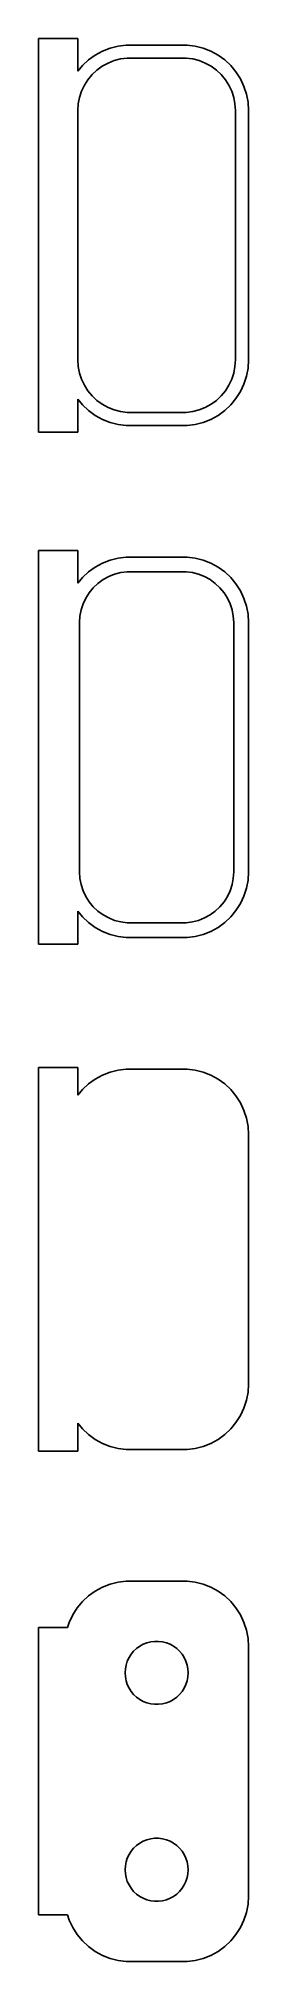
# Model space of a CAD drawing. Header units: metres. Extents: x -9 to 7, y 103 to 249.
import ezdxf

# ---------------------------------------------------------------- set-up
doc = ezdxf.new("R2010")
doc.units = ezdxf.units.M

msp = doc.modelspace()

# ---------------------------------------------------------------- linework, layer by layer
for p, q in [((-6, 248.99), (-9, 248.99)), ((-9, 248.99), (-9, 219.01)), ((-6, 246.493), (-6, 248.99)), ((-4.67912, 247.722), (-5.18712, 247.353)), ((-4.12889, 248.024), (-4.67912, 247.722)), ((-3.54507, 248.255), (-4.12889, 248.024)), ((-2.9369, 248.411), (-3.54507, 248.255)), ((-2.31395, 248.49), (-2.9369, 248.411)), ((2.31395, 248.49), (-2.31395, 248.49)), ((2.9369, 248.411), (2.31395, 248.49)), ((3.54507, 248.255), (2.9369, 248.411)), ((4.12889, 248.024), (3.54507, 248.255)), ((4.67912, 247.722), (4.12889, 248.024)), ((5.18712, 247.353), (4.67912, 247.722)), ((-5.64484, 246.923), (-6, 246.493)), ((-5.18712, 247.353), (-5.64484, 246.923)), ((-5.23605, 245.851), (-4.91586, 246.238)), ((-4.91586, 246.238), (-4.54968, 246.582)), ((-4.54968, 246.582), (-4.1433, 246.877)), ((-4.1433, 246.877), (-3.70311, 247.119)), ((-3.70311, 247.119), (-3.23605, 247.304)), ((-3.23605, 247.304), (-2.74951, 247.429)), ((-2.74951, 247.429), (-2.25116, 247.492)), ((-2.25116, 247.492), (2.25116, 247.492)), ((2.25116, 247.492), (2.74951, 247.429)), ((2.74951, 247.429), (3.23605, 247.304)), ((3.23605, 247.304), (3.70311, 247.119)), ((3.70311, 247.119), (4.1433, 246.877)), ((4.1433, 246.877), (4.54968, 246.582)), ((4.54968, 246.582), (4.91586, 246.238)), ((4.91586, 246.238), (5.23605, 245.851)), ((5.64484, 246.923), (5.18712, 247.353)), ((6.04507, 246.439), (5.64484, 246.923)), ((6.38153, 245.909), (6.04507, 246.439)), ((-5.87433, 244.495), (-5.7191, 244.972)), ((-5.7191, 244.972), (-5.50522, 245.427)), ((-5.50522, 245.427), (-5.23605, 245.851)), ((5.23605, 245.851), (5.50522, 245.427)), ((5.50522, 245.427), (5.7191, 244.972)), ((5.7191, 244.972), (5.87433, 244.495)), ((6.64888, 245.341), (6.38153, 245.909)), ((6.84291, 244.743), (6.64888, 245.341)), ((6.96057, 244.127), (6.84291, 244.743)), ((-6, 243.5), (-5.96844, 244.001)), ((-6, 224.5), (-6, 243.5)), ((-5.96844, 244.001), (-5.87433, 244.495)), ((5.87433, 244.495), (5.96844, 244.001)), ((5.96844, 244.001), (6, 243.5)), ((6, 243.5), (6, 224.5)), ((7, 243.5), (6.96057, 244.127)), ((7, 224.5), (7, 243.5)), ((-5.96844, 223.999), (-6, 224.5)), ((6, 224.5), (5.96844, 223.999)), ((6.96057, 223.873), (7, 224.5)), ((-5.87433, 223.505), (-5.96844, 223.999)), ((-5.7191, 223.028), (-5.87433, 223.505)), ((-5.50522, 222.573), (-5.7191, 223.028)), ((5.7191, 223.028), (5.50522, 222.573)), ((5.87433, 223.505), (5.7191, 223.028)), ((5.96844, 223.999), (5.87433, 223.505)), ((6.38153, 222.091), (6.64888, 222.659)), ((6.64888, 222.659), (6.84291, 223.257)), ((6.84291, 223.257), (6.96057, 223.873)), ((-6, 221.507), (-5.64484, 221.077)), ((-6, 219.01), (-6, 221.507)), ((-5.23605, 222.149), (-5.50522, 222.573)), ((-4.91586, 221.762), (-5.23605, 222.149)), ((-4.54968, 221.418), (-4.91586, 221.762)), ((-4.1433, 221.123), (-4.54968, 221.418)), ((4.54968, 221.418), (4.1433, 221.123)), ((4.91586, 221.762), (4.54968, 221.418)), ((5.23605, 222.149), (4.91586, 221.762)), ((5.50522, 222.573), (5.23605, 222.149)), ((5.64484, 221.077), (6.04507, 221.561)), ((6.04507, 221.561), (6.38153, 222.091)), ((-5.64484, 221.077), (-5.18712, 220.647)), ((-5.18712, 220.647), (-4.67912, 220.278)), ((-4.67912, 220.278), (-4.12889, 219.976)), ((-3.70311, 220.881), (-4.1433, 221.123)), ((-4.12889, 219.976), (-3.54507, 219.745)), ((-3.23605, 220.696), (-3.70311, 220.881)), ((-3.54507, 219.745), (-2.9369, 219.589)), ((-2.74951, 220.571), (-3.23605, 220.696)), ((-2.25116, 220.508), (-2.74951, 220.571)), ((2.25116, 220.508), (-2.25116, 220.508)), ((2.74951, 220.571), (2.25116, 220.508)), ((3.23605, 220.696), (2.74951, 220.571)), ((2.9369, 219.589), (3.54507, 219.745)), ((3.70311, 220.881), (3.23605, 220.696)), ((3.54507, 219.745), (4.12889, 219.976)), ((4.1433, 221.123), (3.70311, 220.881)), ((4.12889, 219.976), (4.67912, 220.278)), ((4.67912, 220.278), (5.18712, 220.647)), ((5.18712, 220.647), (5.64484, 221.077)), ((-9, 219.01), (-6, 219.01)), ((-2.9369, 219.589), (-2.31395, 219.51)), ((-2.31395, 219.51), (2.31395, 219.51)), ((2.31395, 219.51), (2.9369, 219.589)), ((-6, 209.99), (-9, 209.99)), ((-9, 209.99), (-9, 180.01)), ((-6, 207.493), (-6, 209.99)), ((-2.31395, 209.49), (-2.9369, 209.411)), ((2.31395, 209.49), (-2.31395, 209.49)), ((2.9369, 209.411), (2.31395, 209.49)), ((-5.18712, 208.353), (-5.64484, 207.923)), ((-4.67912, 208.722), (-5.18712, 208.353)), ((-4.12889, 209.024), (-4.67912, 208.722)), ((-3.54507, 209.255), (-4.12889, 209.024)), ((-4.07506, 207.77), (-3.64888, 208.004)), ((-3.64888, 208.004), (-3.1967, 208.183)), ((-2.9369, 209.411), (-3.54507, 209.255)), ((-3.1967, 208.183), (-2.72565, 208.304)), ((-2.72565, 208.304), (-2.24316, 208.365)), ((-2.24316, 208.365), (2.24316, 208.365)), ((2.24316, 208.365), (2.72565, 208.304)), ((2.72565, 208.304), (3.1967, 208.183)), ((3.54507, 209.255), (2.9369, 209.411)), ((3.1967, 208.183), (3.64888, 208.004)), ((4.12889, 209.024), (3.54507, 209.255)), ((3.64888, 208.004), (4.07506, 207.77)), ((4.67912, 208.722), (4.12889, 209.024)), ((5.18712, 208.353), (4.67912, 208.722)), ((5.64484, 207.923), (5.18712, 208.353)), ((-5.64484, 207.923), (-6, 207.493)), ((-5.3936, 206.366), (-5.13301, 206.776)), ((-5.13301, 206.776), (-4.82301, 207.151)), ((-4.82301, 207.151), (-4.46851, 207.484)), ((-4.46851, 207.484), (-4.07506, 207.77)), ((4.07506, 207.77), (4.46851, 207.484)), ((4.46851, 207.484), (4.82301, 207.151)), ((4.82301, 207.151), (5.13301, 206.776)), ((5.13301, 206.776), (5.3936, 206.366)), ((6.04507, 207.439), (5.64484, 207.923)), ((6.38153, 206.909), (6.04507, 207.439)), ((6.64888, 206.341), (6.38153, 206.909)), ((-5.84209, 204.985), (-5.75096, 205.463)), ((-5.75096, 205.463), (-5.60068, 205.926)), ((-5.60068, 205.926), (-5.3936, 206.366)), ((5.3936, 206.366), (5.60068, 205.926)), ((5.60068, 205.926), (5.75096, 205.463)), ((5.75096, 205.463), (5.84209, 204.985)), ((6.84291, 205.743), (6.64888, 206.341)), ((6.96057, 205.127), (6.84291, 205.743)), ((7, 204.5), (6.96057, 205.127)), ((-5.87262, 204.5), (-5.84209, 204.985)), ((-5.87262, 185.5), (-5.87262, 204.5)), ((5.84209, 204.985), (5.87262, 204.5)), ((5.87262, 204.5), (5.87262, 185.5)), ((7, 185.5), (7, 204.5)), ((-5.84209, 185.015), (-5.87262, 185.5)), ((-5.75096, 184.537), (-5.84209, 185.015)), ((5.84209, 185.015), (5.75096, 184.537)), ((5.87262, 185.5), (5.84209, 185.015)), ((6.84291, 184.257), (6.96057, 184.873)), ((6.96057, 184.873), (7, 185.5)), ((-5.60068, 184.074), (-5.75096, 184.537)), ((-5.3936, 183.634), (-5.60068, 184.074)), ((-5.13301, 183.224), (-5.3936, 183.634)), ((-4.82301, 182.849), (-5.13301, 183.224)), ((5.13301, 183.224), (4.82301, 182.849)), ((5.3936, 183.634), (5.13301, 183.224)), ((5.60068, 184.074), (5.3936, 183.634)), ((5.75096, 184.537), (5.60068, 184.074)), ((6.38153, 183.091), (6.64888, 183.659)), ((6.64888, 183.659), (6.84291, 184.257)), ((-6, 182.507), (-5.64484, 182.077)), ((-6, 180.01), (-6, 182.507)), ((-5.64484, 182.077), (-5.18712, 181.647)), ((-5.18712, 181.647), (-4.67912, 181.278)), ((-4.46851, 182.516), (-4.82301, 182.849)), ((-4.07506, 182.23), (-4.46851, 182.516)), ((-3.64888, 181.996), (-4.07506, 182.23)), ((-3.1967, 181.817), (-3.64888, 181.996)), ((-2.72565, 181.696), (-3.1967, 181.817)), ((-2.24316, 181.635), (-2.72565, 181.696)), ((2.72565, 181.696), (2.24316, 181.635)), ((3.1967, 181.817), (2.72565, 181.696)), ((3.64888, 181.996), (3.1967, 181.817)), ((4.07506, 182.23), (3.64888, 181.996)), ((4.46851, 182.516), (4.07506, 182.23)), ((4.82301, 182.849), (4.46851, 182.516)), ((4.67912, 181.278), (5.18712, 181.647)), ((5.18712, 181.647), (5.64484, 182.077)), ((5.64484, 182.077), (6.04507, 182.561)), ((6.04507, 182.561), (6.38153, 183.091)), ((-4.67912, 181.278), (-4.12889, 180.976)), ((-4.12889, 180.976), (-3.54507, 180.745)), ((-3.54507, 180.745), (-2.9369, 180.589)), ((-2.9369, 180.589), (-2.31395, 180.51)), ((-2.31395, 180.51), (2.31395, 180.51)), ((2.24316, 181.635), (-2.24316, 181.635)), ((2.31395, 180.51), (2.9369, 180.589)), ((2.9369, 180.589), (3.54507, 180.745)), ((3.54507, 180.745), (4.12889, 180.976)), ((4.12889, 180.976), (4.67912, 181.278)), ((-9, 180.01), (-6, 180.01)), ((-6, 170.615), (-9, 170.615)), ((-9, 170.615), (-9, 141.385)), ((-6, 168.493), (-6, 170.615)), ((-4.12889, 170.024), (-4.67912, 169.722)), ((-3.54507, 170.255), (-4.12889, 170.024)), ((-2.9369, 170.411), (-3.54507, 170.255)), ((-2.31395, 170.49), (-2.9369, 170.411)), ((2.31395, 170.49), (-2.31395, 170.49)), ((2.9369, 170.411), (2.31395, 170.49)), ((3.54507, 170.255), (2.9369, 170.411)), ((4.12889, 170.024), (3.54507, 170.255)), ((4.67912, 169.722), (4.12889, 170.024)), ((-5.64484, 168.923), (-6, 168.493)), ((-5.18712, 169.353), (-5.64484, 168.923)), ((-4.67912, 169.722), (-5.18712, 169.353)), ((5.18712, 169.353), (4.67912, 169.722)), ((5.64484, 168.923), (5.18712, 169.353)), ((6.04507, 168.439), (5.64484, 168.923)), ((6.38153, 167.909), (6.04507, 168.439)), ((6.64888, 167.341), (6.38153, 167.909)), ((6.84291, 166.743), (6.64888, 167.341)), ((6.96057, 166.127), (6.84291, 166.743)), ((7, 165.5), (6.96057, 166.127)), ((7, 146.5), (7, 165.5)), ((6.96057, 145.873), (7, 146.5)), ((6.64888, 144.659), (6.84291, 145.257)), ((6.84291, 145.257), (6.96057, 145.873)), ((5.64484, 143.077), (6.04507, 143.561)), ((6.04507, 143.561), (6.38153, 144.091)), ((6.38153, 144.091), (6.64888, 144.659)), ((-6, 143.507), (-5.64484, 143.077)), ((-6, 141.385), (-6, 143.507)), ((-5.64484, 143.077), (-5.18712, 142.647)), ((-5.18712, 142.647), (-4.67912, 142.278)), ((-4.67912, 142.278), (-4.12889, 141.976)), ((4.12889, 141.976), (4.67912, 142.278)), ((4.67912, 142.278), (5.18712, 142.647)), ((5.18712, 142.647), (5.64484, 143.077)), ((-9, 141.385), (-6, 141.385)), ((-4.12889, 141.976), (-3.54507, 141.745)), ((-3.54507, 141.745), (-2.9369, 141.589)), ((-2.9369, 141.589), (-2.31395, 141.51)), ((-2.31395, 141.51), (2.31395, 141.51)), ((2.31395, 141.51), (2.9369, 141.589)), ((2.9369, 141.589), (3.54507, 141.745)), ((3.54507, 141.745), (4.12889, 141.976)), ((-4.67912, 130.722), (-5.18712, 130.353)), ((-4.12889, 131.024), (-4.67912, 130.722)), ((-3.54507, 131.255), (-4.12889, 131.024)), ((-2.9369, 131.411), (-3.54507, 131.255)), ((-2.31395, 131.49), (-2.9369, 131.411)), ((2.31395, 131.49), (-2.31395, 131.49)), ((2.9369, 131.411), (2.31395, 131.49)), ((3.54507, 131.255), (2.9369, 131.411)), ((4.12889, 131.024), (3.54507, 131.255)), ((4.67912, 130.722), (4.12889, 131.024)), ((5.18712, 130.353), (4.67912, 130.722)), ((-6.38153, 128.909), (-6.64888, 128.341)), ((-6.04507, 129.439), (-6.38153, 128.909)), ((-5.64484, 129.923), (-6.04507, 129.439)), ((-5.18712, 130.353), (-5.64484, 129.923)), ((5.64484, 129.923), (5.18712, 130.353)), ((6.04507, 129.439), (5.64484, 129.923)), ((6.38153, 128.909), (6.04507, 129.439)), ((6.64888, 128.341), (6.38153, 128.909)), ((-6.77768, 127.944), (-9, 127.944)), ((-9, 127.944), (-9, 106.056)), ((-6.64888, 128.341), (-6.77768, 127.944)), ((6.84291, 127.743), (6.64888, 128.341)), ((6.96057, 127.127), (6.84291, 127.743)), ((-1.94164, 125.911), (-1.74951, 126.143)), ((-1.74951, 126.143), (-1.52982, 126.349)), ((-1.52982, 126.349), (-1.28598, 126.526)), ((-1.28598, 126.526), (-1.02187, 126.672)), ((-1.02187, 126.672), (-0.741638, 126.783)), ((-0.741638, 126.783), (-0.449707, 126.857)), ((-0.449707, 126.857), (-0.150696, 126.895)), ((-0.150696, 126.895), (0.150696, 126.895)), ((0.150696, 126.895), (0.449707, 126.857)), ((0.449707, 126.857), (0.741638, 126.783)), ((0.741638, 126.783), (1.02187, 126.672)), ((1.02187, 126.672), (1.28598, 126.526)), ((1.28598, 126.526), (1.52982, 126.349)), ((1.52982, 126.349), (1.74951, 126.143)), ((1.74951, 126.143), (1.94164, 125.911)), ((7, 126.5), (6.96057, 127.127)), ((7, 107.5), (7, 126.5)), ((-2.39999, 124.5), (-2.38107, 124.801)), ((-2.38107, 124.801), (-2.32458, 125.097)), ((-2.32458, 125.097), (-2.23146, 125.383)), ((-2.23146, 125.383), (-2.10313, 125.656)), ((-2.10313, 125.656), (-1.94164, 125.911)), ((1.94164, 125.911), (2.10313, 125.656)), ((2.10313, 125.656), (2.23146, 125.383)), ((2.23146, 125.383), (2.32458, 125.097)), ((2.32458, 125.097), (2.38107, 124.801)), ((2.38107, 124.801), (2.39999, 124.5)), ((-2.38107, 124.199), (-2.39999, 124.5)), ((-2.32458, 123.903), (-2.38107, 124.199)), ((-2.23146, 123.617), (-2.32458, 123.903)), ((-2.10313, 123.344), (-2.23146, 123.617)), ((-1.94164, 123.089), (-2.10313, 123.344)), ((-1.74951, 122.857), (-1.94164, 123.089)), ((1.94164, 123.089), (1.74951, 122.857)), ((2.10313, 123.344), (1.94164, 123.089)), ((2.23146, 123.617), (2.10313, 123.344)), ((2.32458, 123.903), (2.23146, 123.617)), ((2.38107, 124.199), (2.32458, 123.903)), ((2.39999, 124.5), (2.38107, 124.199)), ((-1.52982, 122.651), (-1.74951, 122.857)), ((-1.28598, 122.474), (-1.52982, 122.651)), ((-1.02187, 122.328), (-1.28598, 122.474)), ((-0.741638, 122.217), (-1.02187, 122.328)), ((-0.449707, 122.143), (-0.741638, 122.217)), ((-0.150696, 122.105), (-0.449707, 122.143)), ((0.150696, 122.105), (-0.150696, 122.105)), ((0.449707, 122.143), (0.150696, 122.105)), ((0.741638, 122.217), (0.449707, 122.143)), ((1.02187, 122.328), (0.741638, 122.217)), ((1.28598, 122.474), (1.02187, 122.328)), ((1.52982, 122.651), (1.28598, 122.474)), ((1.74951, 122.857), (1.52982, 122.651)), ((-1.74951, 111.143), (-1.52982, 111.349)), ((-1.52982, 111.349), (-1.28598, 111.526)), ((-1.28598, 111.526), (-1.02187, 111.672)), ((-1.02187, 111.672), (-0.741638, 111.783)), ((-0.741638, 111.783), (-0.449707, 111.857)), ((-0.449707, 111.857), (-0.150696, 111.895)), ((-0.150696, 111.895), (0.150696, 111.895)), ((0.150696, 111.895), (0.449707, 111.857)), ((0.449707, 111.857), (0.741638, 111.783)), ((0.741638, 111.783), (1.02187, 111.672)), ((1.02187, 111.672), (1.28598, 111.526)), ((1.28598, 111.526), (1.52982, 111.349)), ((1.52982, 111.349), (1.74951, 111.143)), ((-2.38107, 109.801), (-2.32458, 110.097)), ((-2.32458, 110.097), (-2.23146, 110.383)), ((-2.23146, 110.383), (-2.10313, 110.656)), ((-2.10313, 110.656), (-1.94164, 110.911)), ((-1.94164, 110.911), (-1.74951, 111.143)), ((1.74951, 111.143), (1.94164, 110.911)), ((1.94164, 110.911), (2.10313, 110.656)), ((2.10313, 110.656), (2.23146, 110.383)), ((2.23146, 110.383), (2.32458, 110.097)), ((2.32458, 110.097), (2.38107, 109.801)), ((-2.39999, 109.5), (-2.38107, 109.801)), ((-2.38107, 109.199), (-2.39999, 109.5)), ((-2.32458, 108.903), (-2.38107, 109.199)), ((-2.23146, 108.617), (-2.32458, 108.903)), ((-2.10313, 108.344), (-2.23146, 108.617)), ((2.23146, 108.617), (2.10313, 108.344)), ((2.32458, 108.903), (2.23146, 108.617)), ((2.38107, 109.199), (2.32458, 108.903)), ((2.38107, 109.801), (2.39999, 109.5)), ((2.39999, 109.5), (2.38107, 109.199)), ((-1.94164, 108.089), (-2.10313, 108.344)), ((-1.74951, 107.857), (-1.94164, 108.089)), ((-1.52982, 107.651), (-1.74951, 107.857)), ((-1.28598, 107.474), (-1.52982, 107.651)), ((-1.02187, 107.328), (-1.28598, 107.474)), ((-0.741638, 107.217), (-1.02187, 107.328)), ((-0.449707, 107.143), (-0.741638, 107.217)), ((-0.150696, 107.105), (-0.449707, 107.143)), ((0.150696, 107.105), (-0.150696, 107.105)), ((0.449707, 107.143), (0.150696, 107.105)), ((0.741638, 107.217), (0.449707, 107.143)), ((1.02187, 107.328), (0.741638, 107.217)), ((1.28598, 107.474), (1.02187, 107.328)), ((1.52982, 107.651), (1.28598, 107.474)), ((1.74951, 107.857), (1.52982, 107.651)), ((1.94164, 108.089), (1.74951, 107.857)), ((2.10313, 108.344), (1.94164, 108.089)), ((6.96057, 106.873), (7, 107.5)), ((-9, 106.056), (-6.77768, 106.056)), ((-6.77768, 106.056), (-6.64888, 105.659)), ((-6.64888, 105.659), (-6.38153, 105.091)), ((6.38153, 105.091), (6.64888, 105.659)), ((6.64888, 105.659), (6.84291, 106.257)), ((6.84291, 106.257), (6.96057, 106.873)), ((-6.38153, 105.091), (-6.04507, 104.561)), ((-6.04507, 104.561), (-5.64484, 104.077)), ((-5.64484, 104.077), (-5.18712, 103.647)), ((5.18712, 103.647), (5.64484, 104.077)), ((5.64484, 104.077), (6.04507, 104.561)), ((6.04507, 104.561), (6.38153, 105.091)), ((-5.18712, 103.647), (-4.67912, 103.278)), ((-4.67912, 103.278), (-4.12889, 102.976)), ((-4.12889, 102.976), (-3.54507, 102.745)), ((-3.54507, 102.745), (-2.9369, 102.589)), ((-2.9369, 102.589), (-2.31395, 102.51)), ((2.31395, 102.51), (2.9369, 102.589)), ((2.9369, 102.589), (3.54507, 102.745)), ((3.54507, 102.745), (4.12889, 102.976)), ((4.12889, 102.976), (4.67912, 103.278)), ((4.67912, 103.278), (5.18712, 103.647)), ((-2.31395, 102.51), (2.31395, 102.51))]:
    msp.add_line(p, q)

doc.saveas('drawing.dxf')
